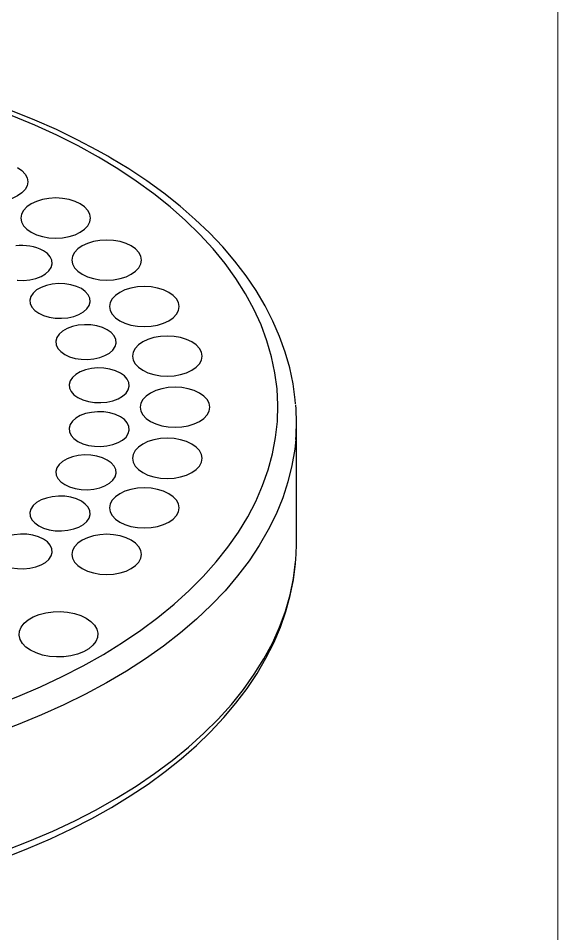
# Model space of a CAD drawing. Header units: millimetres. Extents: x 5 to 416, y 6 to 580.
# Drawn here: x 357.4 to 415.6, y 102.3 to 201 of the extents above; entities that cross this region are included whole.
import ezdxf

# ---------------------------------------------------------------- set-up
doc = ezdxf.new("R2010")
doc.units = ezdxf.units.MM
doc.linetypes.add('SLD-Solido', pattern=[0])
doc.layers.add('D', color=3, linetype='SLD-Solido', lineweight=25)

msp = doc.modelspace()

# ---------------------------------------------------------------- linework, layer by layer
at = {"color": 179, "linetype": 'SLD-Solido', "lineweight": 18}
msp.add_line((415.56689, 6.3134), (415.56689, 580.31225), dxfattribs=at)
at = {"layer": 'D'}
msp.add_line((387.37487, 144.39232), (387.37487, 157.45697), dxfattribs=at)
at = {"layer": 'D', "flags": 128}
for points in [[(367.01455, 186.17135), (365.90261, 186.79879), (363.73177, 187.94536), (361.48048, 189.03508), (359.15291, 190.06621), (356.75337, 191.03706), (354.28629, 191.94605), (351.7562, 192.79172), (349.16768, 193.57269), (346.52545, 194.28771), (343.83427, 194.93563), (341.09901, 195.51539), (338.32458, 196.02607), (335.51598, 196.46682), (332.67826, 196.83694), (329.8165, 197.13582), (326.93586, 197.36298), (324.04148, 197.51805), (321.13857, 197.60078), (318.23234, 197.61102), (315.32798, 197.54877), (312.43075, 197.41413), (309.54582, 197.20733), (306.67839, 196.92869), (303.83359, 196.57869), (301.01651, 196.15789), (298.23221, 195.66697), (295.48568, 195.10675), (292.78185, 194.4781), (290.12558, 193.78207), (287.52164, 193.01974), (284.97472, 192.19236), (282.48942, 191.30122), (280.07025, 190.34775), (277.7216, 189.33345), (275.44778, 188.25993), (273.25299, 187.12888), (271.14131, 185.9421), (269.11673, 184.70148), (267.18314, 183.40903), (265.34434, 182.06689), (263.60404, 180.67737), (261.9658, 179.2429), (260.43301, 177.76606), (259.00893, 176.24963), (257.69661, 174.69658), (256.4989, 173.11007), (255.41835, 171.49348), (254.45718, 169.85032), (253.61728, 168.18427), (252.90009, 166.49903), (252.30668, 164.79831), (251.83769, 163.08573), (251.49345, 161.36474), (251.27399, 159.63862), (251.26215, 159.42291)], [(366.01463, 186.07234), (363.82262, 187.28101), (361.53693, 188.4304), (359.16236, 189.51808), (356.70391, 190.54178), (354.16675, 191.49933), (351.5562, 192.38872), (348.87777, 193.20809), (346.13708, 193.9557), (343.3399, 194.62999), (340.49211, 195.22955), (337.59971, 195.75309), (334.66876, 196.19954), (331.70544, 196.56794), (328.71598, 196.85753), (325.70666, 197.06769), (322.68382, 197.19799), (319.65381, 197.24814), (316.623, 197.21805), (313.59777, 197.10777), (310.58448, 196.91754), (307.58946, 196.64776), (304.61902, 196.29899), (301.6794, 195.87197), (298.77678, 195.3676), (295.91727, 194.78694), (293.10689, 194.13121), (290.35153, 193.40178), (287.657, 192.6002), (285.02896, 191.72814), (282.47295, 190.78745), (279.99432, 189.78009), (277.59831, 188.7082), (275.28994, 187.57401), (273.07408, 186.37993), (270.95537, 185.12845), (268.93828, 183.82222), (267.02705, 182.46397), (265.2257, 181.05656), (263.53801, 179.60296), (261.96754, 178.10622), (260.51759, 176.56949), (259.1912, 174.99601), (257.99117, 173.38906), (256.92003, 171.75205), (255.98001, 170.08841), (255.17311, 168.40165), (254.50101, 166.69529), (253.96513, 164.97295), (253.5666, 163.23823), (253.30626, 161.49479), (253.18465, 159.74629), (253.20202, 157.99641), (253.35835, 156.24883), (253.65331, 154.50723), (254.08626, 152.77527), (254.65631, 151.05658), (255.36226, 149.35479), (256.20261, 147.67347), (257.1756, 146.01616), (258.27919, 144.38635), (259.51106, 142.78746), (260.86861, 141.22285), (262.34898, 139.69582), (263.94908, 138.20957), (265.66552, 136.76724), (267.49471, 135.37185), (269.43279, 134.02634), (271.47569, 132.73354), (273.61911, 131.49617), (275.85855, 130.31683), (278.18929, 129.198), (280.60644, 128.14203), (283.1049, 127.15115), (285.67943, 126.22744), (288.32462, 125.37283), (291.03489, 124.58913), (293.80455, 123.87799), (296.62778, 123.24091), (299.49863, 122.67921), (302.41107, 122.19408), (305.35898, 121.78655), (308.33616, 121.45747), (311.33633, 121.20753), (314.35321, 121.03726), (317.38043, 120.94701), (320.41164, 120.93698), (323.44045, 121.00718), (326.46051, 121.15747), (329.46545, 121.38754), (332.44897, 121.6969), (335.40477, 122.08489), (338.32666, 122.55071), (341.20848, 123.09336), (344.04417, 123.71172), (346.82778, 124.40449), (349.55344, 125.17019), (352.21542, 126.00723), (354.80813, 126.91385), (357.32611, 127.88813), (359.76407, 128.92803), (362.11688, 130.03136), (364.37959, 131.1958), (366.54745, 132.4189), (368.61589, 133.69809), (370.58057, 135.03068), (372.43735, 136.41387), (374.18232, 137.84475), (375.81183, 139.32031), (377.32244, 140.83744), (378.71097, 142.39296), (379.97451, 143.98359), (381.1104, 145.606), (382.11625, 147.25676), (382.98993, 148.9324), (383.72963, 150.62941), (384.33378, 152.34421), (384.8011, 154.07319), (385.13063, 155.81273), (385.32165, 157.55916), (385.37378, 159.30881), (385.28691, 161.058), (385.06121, 162.80304), (384.69716, 164.54029), (384.19552, 166.26607), (383.55736, 167.97675), (382.78401, 169.66875), (381.8771, 171.3385), (380.83853, 172.9825), (379.6705, 174.59728), (378.37545, 176.17944), (376.95611, 177.72567), (375.41547, 179.2327), (373.75677, 180.69738), (371.98348, 182.11661), (370.09935, 183.48742), (368.10834, 184.80692), (366.01463, 186.07234)], [(387.28061, 159.44376), (387.25069, 159.89861), (387.01349, 161.61825), (386.65304, 163.32952), (386.16983, 165.02984), (385.5644, 166.71655), (384.83739, 168.38684), (383.98968, 170.03777), (383.02241, 171.66626), (381.93703, 173.26912), (380.73537, 174.8431), (379.4196, 176.38496), (377.99225, 177.89155), (376.45614, 179.35978), (374.81438, 180.78674), (373.0703, 182.16965), (371.22742, 183.50591), (369.28942, 184.79308), (367.36807, 185.96577), (367.01455, 186.17135)], [(357.27984, 184.94336), (357.7462, 184.61531), (358.09274, 184.24104), (358.30613, 183.83493), (358.37819, 183.41259), (358.30613, 182.99026), (358.09274, 182.58415), (357.7462, 182.20988), (357.27984, 181.88183), (356.71158, 181.6126), (356.06325, 181.41255), (355.45729, 181.30134)], [(364.05897, 181.02985), (363.4907, 181.29908), (362.84238, 181.49913), (362.1389, 181.62232), (361.40732, 181.66392), (360.67573, 181.62232), (359.97225, 181.49913), (359.32393, 181.29908), (358.75566, 181.02985), (358.2893, 180.7018), (357.94277, 180.32753), (357.72937, 179.92142), (357.65732, 179.49909), (357.72937, 179.07675), (357.94277, 178.67064), (358.2893, 178.29637), (358.75566, 177.96832), (359.32393, 177.6991), (359.97225, 177.49905), (360.67573, 177.37585), (361.40732, 177.33426), (362.1389, 177.37585), (362.84238, 177.49905), (363.4907, 177.6991), (364.05897, 177.96832), (364.52533, 178.29637), (364.87186, 178.67064), (365.08526, 179.07675), (365.15732, 179.49909), (365.08526, 179.92142), (364.87186, 180.32753), (364.52533, 180.7018), (364.05897, 181.02985)], [(369.55792, 176.49623), (368.98966, 176.76545), (368.34133, 176.9655), (367.63786, 177.08869), (366.90627, 177.13029), (366.17468, 177.08869), (365.47121, 176.9655), (364.82288, 176.76545), (364.25462, 176.49623), (363.78826, 176.16818), (363.44172, 175.79391), (363.22832, 175.3878), (363.15627, 174.96546), (363.22832, 174.54313), (363.44172, 174.13702), (363.78826, 173.76275), (364.25462, 173.4347), (364.82288, 173.16547), (365.47121, 172.96542), (366.17468, 172.84223), (366.90627, 172.80063), (367.63786, 172.84223), (368.34133, 172.96542), (368.98966, 173.16547), (369.55792, 173.4347), (370.02428, 173.76275), (370.37082, 174.13702), (370.58421, 174.54313), (370.65627, 174.96546), (370.58421, 175.3878), (370.37082, 175.79391), (370.02428, 176.16818), (369.55792, 176.49623)], [(357.25717, 172.80041), (357.2666, 172.79954), (357.94511, 172.77901), (358.61618, 172.84037), (359.25049, 172.98093), (359.82031, 173.19456), (360.30074, 173.4719), (360.67079, 173.80086), (360.91428, 174.16703), (361.02056, 174.55443), (360.985, 174.94613), (360.80915, 175.32499), (360.5007, 175.67447), (360.07311, 175.97929)], [(364.16943, 171.88341), (363.64141, 172.13025), (363.03603, 172.30832), (362.37975, 172.40984), (361.70124, 172.43036), (361.03017, 172.36901), (360.39587, 172.22844), (359.82605, 172.01482), (359.34561, 171.73747), (358.97557, 171.40852), (358.73208, 171.04234), (358.62579, 170.65494), (358.66135, 170.26325), (358.8372, 169.88439), (359.14566, 169.53491), (359.57324, 169.23009), (360.10126, 168.98325), (360.70664, 168.80518), (361.36292, 168.70366), (362.04143, 168.68314), (362.7125, 168.74449), (363.34681, 168.88506), (363.91663, 169.09868), (364.39706, 169.37603), (364.76711, 169.70498), (365.0106, 170.07116), (365.11688, 170.45856), (365.08132, 170.85025), (364.90547, 171.22911), (364.59702, 171.57859), (364.16943, 171.88341)], [(373.60962, 171.48024), (373.04135, 171.74946), (372.39303, 171.94951), (371.68955, 172.0727), (370.95796, 172.1143), (370.22638, 172.0727), (369.5229, 171.94951), (368.87458, 171.74946), (368.30631, 171.48024), (367.83995, 171.15219), (367.49342, 170.77792), (367.28002, 170.37181), (367.20796, 169.94947), (367.28002, 169.52713), (367.49342, 169.12103), (367.83995, 168.74676), (368.30631, 168.41871), (368.87458, 168.14948), (369.5229, 167.94943), (370.22638, 167.82624), (370.95796, 167.78464), (371.68955, 167.82624), (372.39303, 167.94943), (373.04135, 168.14948), (373.60962, 168.41871), (374.07598, 168.74676), (374.42251, 169.12103), (374.63591, 169.52713), (374.70796, 169.94947), (374.63591, 170.37181), (374.42251, 170.77792), (374.07598, 171.15219), (373.60962, 171.48024)], [(366.97148, 167.43913), (366.44346, 167.68597), (365.83808, 167.86403), (365.1818, 167.96555), (364.50329, 167.98608), (363.83222, 167.92472), (363.19792, 167.78416), (362.62809, 167.57053), (362.14766, 167.29319), (361.77761, 166.96423), (361.53413, 166.59806), (361.42784, 166.21066), (361.4634, 165.81896), (361.63925, 165.4401), (361.94771, 165.09062), (362.37529, 164.7858), (362.90331, 164.53896), (363.50869, 164.36089), (364.16497, 164.25938), (364.84348, 164.23885), (365.51455, 164.30021), (366.14885, 164.44077), (366.71868, 164.65439), (367.19911, 164.93174), (367.56916, 165.26069), (367.81264, 165.62687), (367.91893, 166.01427), (367.88337, 166.40596), (367.70752, 166.78483), (367.39906, 167.13431), (366.97148, 167.43913)], [(376.09095, 166.13429), (375.52269, 166.40351), (374.87436, 166.60356), (374.17089, 166.72676), (373.4393, 166.76835), (372.70771, 166.72676), (372.00423, 166.60356), (371.35591, 166.40351), (370.78765, 166.13429), (370.32129, 165.80624), (369.97475, 165.43197), (369.76135, 165.02586), (369.6893, 164.60352), (369.76135, 164.18119), (369.97475, 163.77508), (370.32129, 163.40081), (370.78765, 163.07276), (371.35591, 162.80353), (372.00423, 162.60348), (372.70771, 162.48029), (373.4393, 162.43869), (374.17089, 162.48029), (374.87436, 162.60348), (375.52269, 162.80353), (376.09095, 163.07276), (376.55731, 163.40081), (376.90385, 163.77508), (377.11724, 164.18119), (377.1893, 164.60352), (377.11724, 165.02586), (376.90385, 165.43197), (376.55731, 165.80624), (376.09095, 166.13429)], [(368.39412, 162.78147), (367.8661, 163.02831), (367.26072, 163.20638), (366.60443, 163.30789), (365.92593, 163.32842), (365.25486, 163.26706), (364.62055, 163.1265), (364.05073, 162.91288), (363.5703, 162.63553), (363.20025, 162.30658), (362.95676, 161.9404), (362.85048, 161.553), (362.88603, 161.16131), (363.06189, 160.78244), (363.37034, 160.43296), (363.79792, 160.12814), (364.32594, 159.8813), (364.93133, 159.70324), (365.58761, 159.60172), (366.26611, 159.58119), (366.93718, 159.64255), (367.57149, 159.78311), (368.14131, 159.99674), (368.62175, 160.27408), (368.99179, 160.60304), (369.23528, 160.96921), (369.34157, 161.35661), (369.30601, 161.74831), (369.13016, 162.12717), (368.8217, 162.47665), (368.39412, 162.78147)], [(376.92652, 160.62082), (376.35826, 160.89004), (375.70993, 161.09009), (375.00646, 161.21328), (374.27487, 161.25488), (373.54328, 161.21328), (372.83981, 161.09009), (372.19148, 160.89004), (371.62322, 160.62082), (371.15686, 160.29277), (370.81032, 159.91849), (370.59693, 159.51239), (370.52487, 159.09005), (370.59693, 158.66771), (370.81032, 158.26161), (371.15686, 157.88734), (371.62322, 157.55929), (372.19148, 157.29006), (372.83981, 157.09001), (373.54328, 156.96682), (374.27487, 156.92522), (375.00646, 156.96682), (375.70993, 157.09001), (376.35826, 157.29006), (376.92652, 157.55929), (377.39288, 157.88734), (377.73942, 158.26161), (377.95282, 158.66771), (378.02487, 159.09005), (377.95282, 159.51239), (377.73942, 159.91849), (377.39288, 160.29277), (376.92652, 160.62082)], [(368.39412, 158.05196), (367.8661, 158.2988), (367.26072, 158.47687), (366.60443, 158.57838), (365.92593, 158.59891), (365.25486, 158.53755), (364.62055, 158.39699), (364.05073, 158.18337), (363.5703, 157.90602), (363.20025, 157.57707), (362.95676, 157.21089), (362.85048, 156.82349), (362.88603, 156.4318), (363.06189, 156.05293), (363.37034, 155.70345), (363.79792, 155.39863), (364.32594, 155.15179), (364.93133, 154.97373), (365.58761, 154.87221), (366.26611, 154.85168), (366.93718, 154.91304), (367.57149, 155.0536), (368.14131, 155.26723), (368.62175, 155.54457), (368.99179, 155.87353), (369.23528, 156.2397), (369.34157, 156.6271), (369.30601, 157.0188), (369.13016, 157.39766), (368.8217, 157.74714), (368.39412, 158.05196)], [(387.29852, 155.59583), (387.19123, 154.57183), (386.89602, 152.8031), (386.46267, 151.04388), (385.89205, 149.29776), (385.18534, 147.56831), (384.34398, 145.85906), (383.36968, 144.17351), (382.26444, 142.5151), (381.03052, 140.8872), (379.67043, 139.29316), (378.18696, 137.73623), (376.58314, 136.21959), (374.86224, 134.74633), (373.02778, 133.31947), (371.0835, 131.94192), (369.03338, 130.6165), (366.88161, 129.34591), (364.63258, 128.13275), (362.29088, 126.9795), (359.86131, 125.88851), (357.34882, 124.86201), (354.75855, 123.9021), (352.09578, 123.01075), (349.36597, 122.18976), (346.57468, 121.44083), (343.72762, 120.76547), (340.8306, 120.16507), (337.88955, 119.64086), (334.91047, 119.1939), (331.89944, 118.82512), (328.86263, 118.53525), (325.80622, 118.3249), (322.73648, 118.1945), (319.65966, 118.1443), (316.58205, 118.17442), (313.50995, 118.28479), (310.44962, 118.47519), (307.40733, 118.74523), (304.38928, 119.09435), (301.40163, 119.52184), (298.45051, 120.02683), (295.54192, 120.60829), (292.68182, 121.26504), (289.87605, 121.99571), (287.13034, 122.79884), (284.4503, 123.67277), (281.8414, 124.61571), (279.30898, 125.62575), (276.85821, 126.70082), (274.49409, 127.83873), (272.22145, 129.03714), (270.04494, 130.29361), (267.96901, 131.60557), (265.99789, 132.97035), (264.13561, 134.38515), (262.38598, 135.84709), (260.75257, 137.35317), (259.23872, 138.90033), (257.84752, 140.48539), (256.58181, 142.10513), (255.44418, 143.75623), (254.43695, 145.43532), (253.56218, 147.13897), (252.82166, 148.8637), (252.2169, 150.60598), (251.74913, 152.36226), (251.41932, 154.12895), (251.25528, 155.54714)], [(376.09095, 155.10734), (375.52269, 155.37657), (374.87436, 155.57662), (374.17089, 155.69981), (373.4393, 155.74141), (372.70771, 155.69981), (372.00423, 155.57662), (371.35591, 155.37657), (370.78765, 155.10734), (370.32129, 154.77929), (369.97475, 154.40502), (369.76135, 153.99891), (369.6893, 153.57658), (369.76135, 153.15424), (369.97475, 152.74813), (370.32129, 152.37386), (370.78765, 152.04581), (371.35591, 151.77659), (372.00423, 151.57654), (372.70771, 151.45335), (373.4393, 151.41175), (374.17089, 151.45335), (374.87436, 151.57654), (375.52269, 151.77659), (376.09095, 152.04581), (376.55731, 152.37386), (376.90385, 152.74813), (377.11724, 153.15424), (377.1893, 153.57658), (377.11724, 153.99891), (376.90385, 154.40502), (376.55731, 154.77929), (376.09095, 155.10734)], [(366.97148, 153.3943), (366.44346, 153.64114), (365.83808, 153.81921), (365.1818, 153.92072), (364.50329, 153.94125), (363.83222, 153.87989), (363.19792, 153.73933), (362.62809, 153.52571), (362.14766, 153.24836), (361.77761, 152.91941), (361.53413, 152.55323), (361.42784, 152.16583), (361.4634, 151.77414), (361.63925, 151.39527), (361.94771, 151.04579), (362.37529, 150.74097), (362.90331, 150.49414), (363.50869, 150.31607), (364.16497, 150.21455), (364.84348, 150.19402), (365.51455, 150.25538), (366.14885, 150.39594), (366.71868, 150.60957), (367.19911, 150.88692), (367.56916, 151.21587), (367.81264, 151.58204), (367.91893, 151.96945), (367.88337, 152.36114), (367.70752, 152.74), (367.39906, 153.08948), (366.97148, 153.3943)], [(373.60962, 149.76139), (373.04135, 150.03062), (372.39303, 150.23067), (371.68955, 150.35386), (370.95796, 150.39546), (370.22638, 150.35386), (369.5229, 150.23067), (368.87458, 150.03062), (368.30631, 149.76139), (367.83995, 149.43334), (367.49342, 149.05907), (367.28002, 148.65297), (367.20796, 148.23063), (367.28002, 147.80829), (367.49342, 147.40218), (367.83995, 147.02791), (368.30631, 146.69986), (368.87458, 146.43064), (369.5229, 146.23059), (370.22638, 146.1074), (370.95796, 146.0658), (371.68955, 146.1074), (372.39303, 146.23059), (373.04135, 146.43064), (373.60962, 146.69986), (374.07598, 147.02791), (374.42251, 147.40218), (374.63591, 147.80829), (374.70796, 148.23063), (374.63591, 148.65297), (374.42251, 149.05907), (374.07598, 149.43334), (373.60962, 149.76139)], [(364.16943, 148.95001), (363.64141, 149.19685), (363.03603, 149.37492), (362.37975, 149.47644), (361.70124, 149.49696), (361.03017, 149.43561), (360.39587, 149.29504), (359.82605, 149.08142), (359.34561, 148.80407), (358.97557, 148.47512), (358.73208, 148.10894), (358.62579, 147.72154), (358.66135, 147.32985), (358.8372, 146.95099), (359.14566, 146.60151), (359.57324, 146.29669), (360.10126, 146.04985), (360.70664, 145.87178), (361.36292, 145.77026), (362.04143, 145.74974), (362.7125, 145.8111), (363.34681, 145.95166), (363.91663, 146.16528), (364.39706, 146.44263), (364.76711, 146.77158), (365.0106, 147.13776), (365.11688, 147.52516), (365.08132, 147.91685), (364.90547, 148.29572), (364.59702, 148.64519), (364.16943, 148.95001)], [(360.07311, 144.85414), (359.54509, 145.10098), (358.93971, 145.27904), (358.28343, 145.38056), (357.60492, 145.40109), (356.93385, 145.33973), (356.29955, 145.19917), (355.72973, 144.98554), (355.24929, 144.7082), (354.87925, 144.37925), (354.63576, 144.01307), (354.52947, 143.62567), (354.56503, 143.23397), (354.74088, 142.85511), (355.04934, 142.50563), (355.47692, 142.20081), (356.00494, 141.95397), (356.61032, 141.77591), (357.2666, 141.67439), (357.94511, 141.65386), (358.61618, 141.71522), (359.25049, 141.85578), (359.82031, 142.06941), (360.30074, 142.34675), (360.67079, 142.6757), (360.91428, 143.04188), (361.02056, 143.42928), (360.985, 143.82097), (360.80915, 144.19984), (360.5007, 144.54932), (360.07311, 144.85414)], [(369.55792, 144.7454), (368.98966, 145.01463), (368.34133, 145.21468), (367.63786, 145.33787), (366.90627, 145.37947), (366.17468, 145.33787), (365.47121, 145.21468), (364.82288, 145.01463), (364.25462, 144.7454), (363.78826, 144.41735), (363.44172, 144.04308), (363.22832, 143.63698), (363.15627, 143.21464), (363.22832, 142.7923), (363.44172, 142.38619), (363.78826, 142.01192), (364.25462, 141.68387), (364.82288, 141.41465), (365.47121, 141.2146), (366.17468, 141.09141), (366.90627, 141.04981), (367.63786, 141.09141), (368.34133, 141.2146), (368.98966, 141.41465), (369.55792, 141.68387), (370.02428, 142.01192), (370.37082, 142.38619), (370.58421, 142.7923), (370.65627, 143.21464), (370.58421, 143.63698), (370.37082, 144.04308), (370.02428, 144.41735), (369.55792, 144.7454)], [(387.30279, 142.58398), (387.37378, 144.17018), (387.37487, 144.39232)], [(271.1209, 116.59362), (273.34604, 115.36587), (275.66501, 114.19741), (278.07307, 113.09064), (280.56531, 112.04782), (283.13662, 111.07108), (285.78177, 110.16241), (288.49534, 109.32367), (291.27179, 108.55657), (294.10545, 107.86268), (296.99052, 107.24342), (299.92113, 106.70006), (302.89127, 106.2337), (305.89488, 105.84529), (308.92583, 105.53563), (311.97792, 105.30536), (315.04492, 105.15493), (318.12056, 105.08467), (321.19856, 105.09471), (324.27263, 105.18503), (327.33648, 105.35545), (330.38387, 105.60563), (333.40856, 105.93504), (336.40438, 106.34301), (339.36521, 106.82872), (342.28499, 107.39117), (345.15776, 108.02921), (347.97765, 108.74154), (350.73891, 109.5267), (353.43589, 110.38309), (356.06308, 111.30896), (358.61511, 112.30241), (361.08677, 113.36142), (363.47302, 114.48383), (365.76897, 115.66734), (367.96993, 116.90953), (370.07141, 118.20787), (372.06912, 119.5597), (373.95897, 120.96226), (375.73711, 122.41269), (377.3999, 123.90803), (378.94394, 125.44521), (380.36608, 127.0211), (381.66341, 128.63247), (382.83329, 130.27605), (383.87333, 131.94846), (384.78139, 133.64629), (385.55562, 135.36608), (386.19445, 137.10431), (386.69657, 138.85742), (387.06094, 140.62185), (387.28684, 142.39397), (387.30279, 142.58398)], [(271.53519, 115.67793), (272.64713, 115.05049), (274.81798, 113.90393), (277.06926, 112.8142), (279.39683, 111.78307), (281.79637, 110.81223), (284.26345, 109.90323), (286.79355, 109.05757), (289.38206, 108.2766), (292.0243, 107.56157), (294.71547, 106.91366), (297.45074, 106.33389), (300.22516, 105.82322), (303.03376, 105.38246), (305.87148, 105.01234), (308.73324, 104.71346), (311.61389, 104.4863), (314.50826, 104.33123), (317.41117, 104.24851), (320.31741, 104.23826), (323.22176, 104.30051), (326.119, 104.43515), (329.00392, 104.64196), (331.87135, 104.92059), (334.71615, 105.2706), (337.53323, 105.6914), (340.31753, 106.18231), (343.06406, 106.74254), (345.76789, 107.37118), (348.42416, 108.06722), (351.0281, 108.82954), (353.57502, 109.65693), (356.06032, 110.54807), (358.47949, 111.50154), (360.82814, 112.51583), (363.10196, 113.58936), (365.29675, 114.72041), (367.40843, 115.90719), (369.43301, 117.1478), (371.3666, 118.44026), (373.2054, 119.7824), (374.9457, 121.17191), (376.58395, 122.60639), (378.11673, 124.08322), (379.54081, 125.59966), (380.85313, 127.15271), (382.05084, 128.73921), (383.1314, 130.35581), (384.09256, 131.99896), (384.93246, 133.66502), (385.64965, 135.35026), (386.24307, 137.05098), (386.71205, 138.76356), (387.05629, 140.48454), (387.27575, 142.21066), (387.29044, 142.47827)], [(364.70648, 136.33267), (365.20752, 135.98435), (365.58915, 135.58882), (365.83839, 135.15953), (365.94674, 134.71112), (365.91052, 134.25884), (365.73096, 133.81811), (365.41417, 133.40394), (364.97095, 133.03041), (364.41638, 132.71027), (363.76935, 132.4544), (363.05189, 132.27152), (362.28844, 132.16786), (361.505, 132.14695), (360.72824, 132.2095), (359.98461, 132.35339), (359.29945, 132.5737), (358.69607, 132.86294), (358.19504, 133.21126), (357.8134, 133.6068), (357.56417, 134.03608), (357.45581, 134.4845), (357.49203, 134.93677), (357.67159, 135.3775), (357.98838, 135.79168), (358.43161, 136.1652), (358.98618, 136.48535), (359.63321, 136.74122), (360.35066, 136.92409), (361.11411, 137.02775), (361.89756, 137.04866), (362.67432, 136.98611), (363.41794, 136.84223), (364.10311, 136.62192), (364.70648, 136.33267)]]:
    msp.add_lwpolyline(points, dxfattribs=at)
at = {"layer": 'D'}
for centre, radius, start, end in [((357.78611, 171.55587), 4.97966, 62.6600916, 98.0162166), ((364.64798, 157.45698), 22.72687, 355.3026745, 4.7381225)]:
    msp.add_arc(centre, radius, start, end, dxfattribs=at)

doc.saveas('drawing.dxf')
